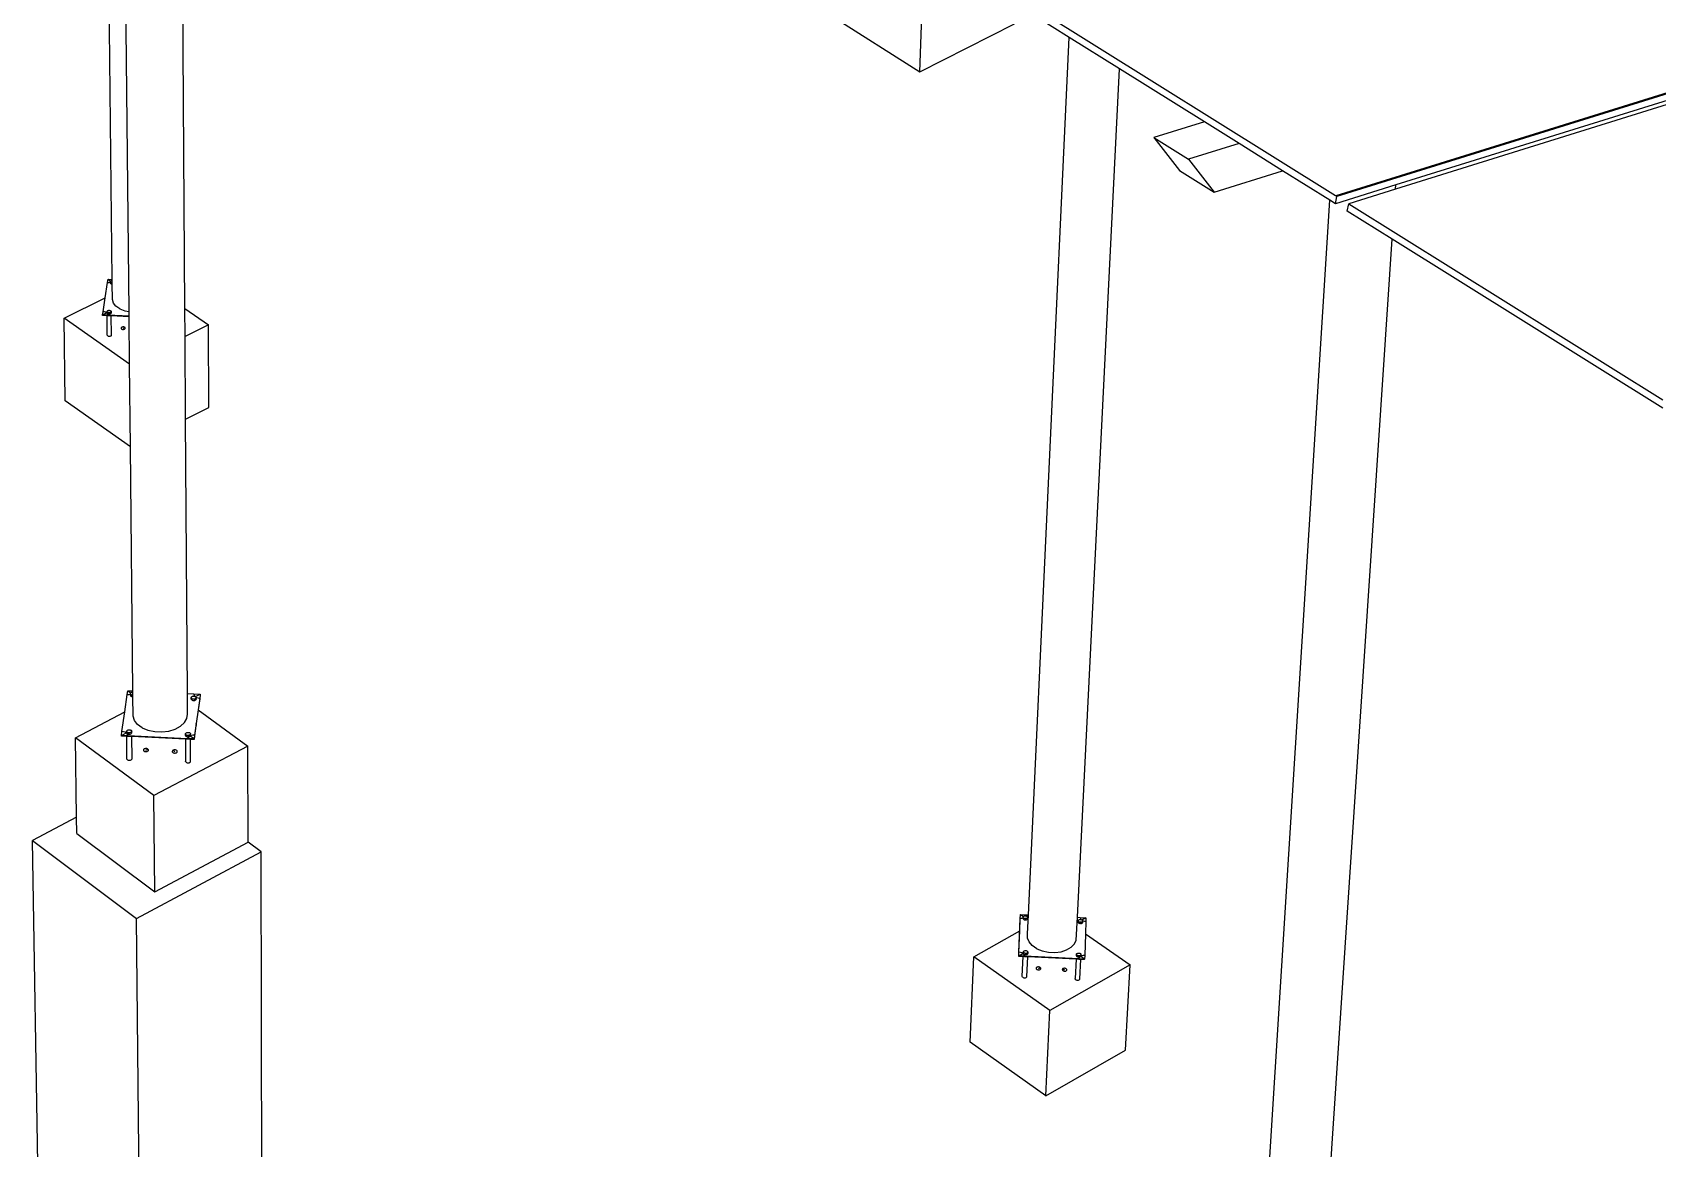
# Model space of a CAD drawing. Header units: inches. Extents: x -1925 to 2960, y -1726 to 1726.
# Drawn here: x -123 to 650, y -549 to -18 of the extents above; entities that cross this region are included whole.
import ezdxf

# ---------------------------------------------------------------- set-up
doc = ezdxf.new("R2010")
doc.units = ezdxf.units.IN
doc.header["$MEASUREMENT"] = 0

msp = doc.modelspace()

# ---------------------------------------------------------------- linework, layer by layer
for p, q in [((-77.46, -150.43), (-81.54, 262.07)), ((-50.91, -149.03), (-53.32, 223.1)), ((-85.53, -135.15), (-89.28, 210.03)), ((299, -36.36), (301.24, 23.06)), ((354.55, -6.36), (496.9, -95.16)), ((256.87, -9.62), (299, -36.36)), ((299, -36.36), (344.11, -13.5)), ((370.1, -19.94), (353.87, -9.8)), ((350.71, -437.64), (370.1, -19.94)), ((394, -34.86), (370.1, -19.94)), ((745.16, -18.15), (497.11, -95.29)), ((745.61, -18.41), (497.56, -95.57)), ((715.95, -30.78), (525.63, -90.08)), ((374, -438.79), (394, -34.86)), ((434.45, -60.11), (394, -34.86)), ((715.76, -32.8), (525.49, -92.15)), ((434.45, -60.11), (410.46, -67.47)), ((450.96, -70.43), (434.45, -60.11)), ((410.46, -67.47), (422.59, -83.22)), ((410.46, -67.47), (426.98, -77.84)), ((450.96, -70.43), (426.98, -77.84)), ((471.72, -83.39), (450.96, -70.43)), ((422.59, -83.22), (439.07, -93.59)), ((426.98, -77.84), (439.07, -93.59)), ((439.07, -93.59), (471.72, -83.39)), ((494.17, -97.4), (471.72, -83.39)), ((525.63, -90.08), (496.82, -99.06)), ((525.49, -92.15), (503.22, -99.1)), ((525.49, -92.15), (525.63, -90.08)), ((455.39, -716.87), (494.17, -97.4)), ((496.82, -99.06), (494.17, -97.4)), ((496.82, -99.06), (497.56, -95.57)), ((497.11, -95.29), (496.9, -95.16)), ((497.56, -95.57), (497.11, -95.29)), ((502.48, -102.59), (503.22, -99.1)), ((503.22, -99.1), (652.78, -192.39)), ((523.91, -115.97), (502.48, -102.59)), ((483.83, -718.37), (523.91, -115.97)), ((652.66, -196.36), (523.91, -115.97)), ((-88.84, -143.96), (-87.68, -136.55)), ((-87.68, -136.55), (-87.45, -135.06)), ((-87.68, -136.55), (-87.01, -136.53)), ((-87.45, -135.06), (-85.53, -135.15)), ((-87.45, -135.06), (-86.29, -135.87)), ((-87.01, -136.53), (-86.42, -136.42)), ((-86.42, -136.58), (-86.46, -136.67)), ((-86.46, -136.67), (-86.45, -136.83)), ((-86.4, -136.5), (-86.45, -136.65)), ((-86.45, -136.83), (-86.37, -136.97)), ((-86.43, -136.11), (-86.37, -135.96)), ((-86.42, -136.26), (-86.43, -136.11)), ((-86.42, -136.42), (-86.43, -136.11)), ((-86.34, -136.39), (-86.42, -136.26)), ((-86.42, -136.42), (-86.38, -136.41)), ((-86.42, -136.58), (-86.42, -136.42)), ((-86.42, -136.65), (-86.36, -136.51)), ((-86.4, -136.52), (-86.42, -136.58)), ((-86.42, -136.65), (-86.42, -136.58)), ((-86.41, -136.8), (-86.42, -136.65)), ((-86.33, -136.95), (-86.41, -136.8)), ((-86.31, -136.42), (-86.4, -136.52)), ((-86.32, -136.42), (-86.4, -136.5)), ((-86.38, -136.41), (-86.34, -136.39)), ((-86.37, -135.96), (-86.25, -135.83)), ((-86.37, -136.97), (-86.23, -137.1)), ((-86.36, -136.51), (-86.3, -136.44)), ((-86.34, -136.4), (-86.34, -136.39)), ((-86.31, -136.42), (-86.34, -136.4)), ((-86.2, -137.07), (-86.33, -136.95)), ((-86.3, -136.44), (-86.31, -136.42)), ((-86.2, -136.52), (-86.3, -136.44)), ((-86.25, -135.83), (-86.08, -135.72)), ((-86.23, -137.1), (-86.03, -137.21)), ((-86.02, -136.62), (-86.2, -136.52)), ((-86.2, -137.07), (-86.01, -137.17)), ((-86.08, -135.72), (-85.86, -135.63)), ((-86.03, -137.21), (-85.8, -137.28)), ((-85.79, -136.69), (-86.02, -136.62)), ((-86.01, -137.17), (-85.78, -137.24)), ((-85.86, -135.63), (-85.62, -135.59)), ((-85.8, -137.28), (-85.54, -137.31)), ((-85.54, -136.72), (-85.79, -136.69)), ((-85.78, -137.24), (-85.53, -137.27)), ((-85.62, -135.59), (-85.52, -135.59)), ((-85.51, -136.72), (-85.54, -136.72)), ((-85.54, -137.31), (-85.53, -137.27)), ((-85.54, -137.29), (-85.5, -137.29)), ((-85.52, -135.59), (-85.53, -135.15)), ((-85.53, -137.27), (-85.5, -137.08)), ((-85.5, -137.27), (-85.53, -137.27)), ((-85.51, -136.72), (-85.52, -135.59)), ((-85.5, -137.08), (-85.51, -136.72)), ((-85.5, -137.27), (-85.5, -137.08)), ((-85.42, -144.72), (-85.5, -137.27)), ((-108.36, -153.63), (-88.84, -143.96)), ((-89.87, -150.51), (-88.84, -143.96)), ((-84.91, -146.35), (-85.42, -144.72)), ((-83.69, -147.84), (-84.91, -146.35)), ((-107.81, -192.85), (-108.36, -153.63)), ((-77.22, -175.49), (-108.36, -153.63)), ((-90.1, -152.01), (-89.87, -150.51)), ((-90.1, -152.01), (-88.15, -151.04)), ((-87.55, -152.13), (-90.1, -152.01)), ((-90.1, -152.28), (-90.1, -152.01)), ((-87.95, -152.38), (-90.1, -152.28)), ((-89.22, -150.59), (-89.87, -150.51)), ((-88.63, -150.77), (-89.22, -150.59)), ((-88.14, -151.03), (-88.63, -150.77)), ((-87.78, -151.36), (-88.14, -151.03)), ((-87.93, -150.8), (-87.97, -150.89)), ((-87.93, -150.81), (-87.97, -150.91)), ((-87.97, -150.91), (-87.96, -151.06)), ((-87.96, -151.06), (-87.88, -151.21)), ((-87.85, -161.54), (-87.95, -152.38)), ((-87.55, -152.39), (-87.95, -152.38)), ((-87.94, -150.34), (-87.88, -150.19)), ((-87.93, -150.49), (-87.94, -150.34)), ((-87.93, -150.81), (-87.94, -150.34)), ((-87.85, -150.63), (-87.93, -150.49)), ((-87.93, -150.89), (-87.93, -150.81)), ((-87.92, -151.04), (-87.93, -150.89)), ((-87.91, -150.73), (-87.92, -150.78)), ((-87.92, -150.87), (-87.88, -150.74)), ((-87.91, -150.75), (-87.92, -150.79)), ((-87.85, -151.18), (-87.92, -151.04)), ((-87.83, -150.65), (-87.91, -150.73)), ((-87.82, -150.66), (-87.91, -150.75)), ((-87.88, -150.19), (-87.76, -150.06)), ((-87.88, -150.74), (-87.81, -150.67)), ((-87.88, -151.21), (-87.74, -151.34)), ((-87.82, -150.66), (-87.85, -150.63)), ((-87.71, -151.31), (-87.85, -151.18)), ((-87.81, -150.67), (-87.82, -150.66)), ((-87.72, -150.76), (-87.81, -150.67)), ((-87.58, -151.74), (-87.78, -151.36)), ((-87.76, -150.06), (-87.59, -149.95)), ((-87.74, -151.34), (-87.54, -151.45)), ((-87.53, -150.86), (-87.72, -150.76)), ((-87.71, -151.31), (-87.52, -151.41)), ((-87.59, -149.95), (-87.37, -149.86)), ((-87.55, -152.13), (-87.58, -151.74)), ((-87.55, -152.39), (-87.55, -152.13)), ((-77.44, -152.6), (-87.55, -152.13)), ((-85.93, -152.47), (-87.55, -152.39)), ((-87.54, -151.45), (-87.31, -151.52)), ((-87.3, -150.93), (-87.53, -150.86)), ((-87.52, -151.41), (-87.29, -151.48)), ((-87.37, -149.86), (-87.13, -149.82)), ((-87.31, -151.52), (-87.05, -151.55)), ((-87.05, -150.96), (-87.3, -150.93)), ((-87.29, -151.48), (-87.04, -151.51)), ((-87.13, -149.82), (-86.87, -149.81)), ((-86.79, -150.95), (-87.05, -150.96)), ((-87.05, -151.53), (-86.78, -151.52)), ((-87.05, -151.55), (-86.79, -151.54)), ((-87.04, -151.51), (-86.79, -151.5)), ((-86.87, -149.81), (-86.62, -149.84)), ((-86.55, -150.9), (-86.79, -150.95)), ((-86.79, -151.5), (-86.54, -151.45)), ((-86.79, -151.54), (-86.53, -151.49)), ((-86.78, -151.52), (-86.53, -151.47)), ((-86.62, -149.84), (-86.39, -149.91)), ((-86.33, -150.82), (-86.55, -150.9)), ((-86.54, -151.45), (-86.33, -151.37)), ((-86.53, -151.47), (-86.3, -151.39)), ((-86.53, -151.49), (-86.31, -151.41)), ((-86.39, -149.91), (-86.21, -150.01)), ((-86.16, -150.71), (-86.33, -150.82)), ((-86.16, -150.99), (-86.33, -150.98)), ((-86.15, -151.26), (-86.33, -151.37)), ((-86.31, -151.41), (-86.13, -151.29)), ((-86.3, -151.39), (-86.12, -151.27)), ((-86.21, -150.01), (-86.07, -150.14)), ((-86.04, -150.58), (-86.16, -150.71)), ((-86.15, -151.26), (-86.03, -151.13)), ((-86.13, -151.29), (-86, -151.15)), ((-86.12, -151.27), (-86, -151.13)), ((-86.07, -150.14), (-85.99, -150.28)), ((-85.98, -150.43), (-86.04, -150.58)), ((-86.03, -150.68), (-86.04, -150.67)), ((-86.04, -150.73), (-85.99, -150.83)), ((-85.99, -151), (-86.04, -151)), ((-85.95, -150.82), (-86.03, -150.68)), ((-85.99, -151), (-86.03, -151.13)), ((-86, -151.15), (-85.95, -151)), ((-86, -151.13), (-85.95, -151)), ((-85.99, -150.28), (-85.98, -150.43)), ((-85.99, -150.83), (-85.98, -150.98)), ((-85.98, -150.98), (-85.99, -151)), ((-85.99, -151), (-85.95, -151)), ((-85.98, -150.98), (-85.98, -150.43)), ((-85.94, -150.98), (-85.95, -150.82)), ((-85.95, -150.99), (-85.94, -150.98)), ((-85.95, -151), (-85.95, -150.99)), ((-77.44, -152.86), (-85.93, -152.47)), ((-85.83, -161.64), (-85.93, -152.47)), ((-81.85, -149.1), (-83.69, -147.84)), ((-81.85, -149.1), (-79.51, -150.02)), ((-79.51, -150.02), (-77.46, -150.43)), ((-77.44, -152.6), (-77.46, -150.43)), ((-77.44, -152.86), (-77.44, -152.6)), ((-77.22, -175.49), (-77.44, -152.86)), ((-50.91, -149.03), (-39.7, -156.81)), ((-50.82, -162.37), (-50.91, -149.03)), ((-87.84, -161.7), (-87.85, -161.54)), ((-87.76, -161.85), (-87.84, -161.7)), ((-87.76, -161.85), (-87.62, -161.98)), ((-87.62, -161.98), (-87.43, -162.08)), ((-87.43, -162.08), (-87.19, -162.16)), ((-87.19, -162.16), (-86.93, -162.19)), ((-86.93, -162.19), (-86.67, -162.18)), ((-86.67, -162.18), (-86.41, -162.13)), ((-86.41, -162.13), (-86.19, -162.05)), ((-86.19, -162.05), (-86.01, -161.93)), ((-86.01, -161.93), (-85.89, -161.79)), ((-85.89, -161.79), (-85.83, -161.64)), ((-81.24, -158.13), (-81.29, -158.28)), ((-81.29, -158.28), (-81.28, -158.44)), ((-81.28, -158.44), (-81.2, -158.58)), ((-81.11, -157.99), (-81.24, -158.13)), ((-81.2, -158.58), (-81.06, -158.71)), ((-80.93, -157.87), (-81.11, -157.99)), ((-81.06, -158.71), (-80.87, -158.82)), ((-80.71, -157.79), (-80.93, -157.87)), ((-80.87, -158.82), (-80.63, -158.89)), ((-80.46, -157.74), (-80.71, -157.79)), ((-80.63, -158.89), (-80.38, -158.92)), ((-80.19, -157.73), (-80.46, -157.74)), ((-80.38, -158.92), (-80.11, -158.91)), ((-80.28, -158.33), (-79.51, -157.94)), ((-79.93, -157.76), (-80.19, -157.73)), ((-80.11, -158.91), (-79.86, -158.87)), ((-79.7, -157.83), (-79.93, -157.76)), ((-79.86, -158.87), (-79.63, -158.78)), ((-79.51, -157.94), (-79.7, -157.83)), ((-79.63, -158.78), (-79.46, -158.66)), ((-79.36, -158.07), (-79.51, -157.94)), ((-79.46, -158.66), (-79.33, -158.53)), ((-79.29, -158.22), (-79.36, -158.07)), ((-79.33, -158.53), (-79.27, -158.37)), ((-79.27, -158.37), (-79.29, -158.22)), ((-39.7, -156.81), (-50.82, -162.37)), ((-50.57, -201.64), (-50.82, -162.37)), ((-39.51, -196.05), (-39.7, -156.81)), ((-76.83, -214.82), (-77.22, -175.49)), ((-76.83, -214.82), (-107.81, -192.85)), ((-50.57, -201.64), (-39.51, -196.05)), ((-49.72, -332.3), (-50.57, -201.64)), ((-75.68, -331.04), (-76.83, -214.82)), ((-78.29, -332.8), (-78.01, -330.93)), ((-78.01, -330.93), (-75.68, -331.04)), ((-78.01, -330.93), (-76.6, -331.96)), ((-77.49, -332.78), (-76.78, -332.63)), ((-76.79, -332.29), (-76.72, -332.11)), ((-76.77, -332.48), (-76.79, -332.29)), ((-76.78, -332.63), (-76.79, -332.29)), ((-76.78, -332.63), (-76.73, -332.62)), ((-76.78, -332.84), (-76.78, -332.63)), ((-76.71, -332.61), (-76.77, -332.48)), ((-76.73, -332.62), (-76.71, -332.61)), ((-76.72, -332.11), (-76.58, -331.94)), ((-76.68, -332.66), (-76.71, -332.61)), ((-76.58, -331.94), (-76.37, -331.8)), ((-76.37, -331.8), (-76.11, -331.7)), ((-76.11, -331.7), (-75.82, -331.64)), ((-75.82, -331.64), (-75.67, -331.64)), ((-75.67, -331.64), (-75.68, -331.04)), ((-75.66, -333.06), (-75.67, -331.64)), ((-49.72, -332.3), (-46.6, -332.45)), ((-49.66, -342.03), (-49.72, -332.3)), ((-46.6, -332.45), (-46.57, -332.94)), ((-46.6, -332.45), (-43.57, -332.6)), ((-45.87, -333.75), (-43.61, -332.57)), ((-43.57, -332.6), (-43.61, -332.91)), ((-43.56, -332.91), (-43.57, -332.6)), ((-79.5, -341.04), (-78.29, -332.8)), ((-78.29, -332.8), (-77.49, -332.78)), ((-76.75, -332.74), (-76.82, -332.93)), ((-76.78, -332.84), (-76.82, -332.96)), ((-76.82, -332.96), (-76.81, -333.15)), ((-76.81, -333.15), (-76.72, -333.34)), ((-76.78, -332.93), (-76.71, -332.75)), ((-76.75, -332.77), (-76.78, -332.84)), ((-76.78, -332.93), (-76.78, -332.84)), ((-76.77, -333.12), (-76.78, -332.93)), ((-76.68, -333.3), (-76.77, -333.12)), ((-76.68, -332.66), (-76.75, -332.74)), ((-76.68, -332.68), (-76.75, -332.77)), ((-76.72, -333.34), (-76.55, -333.5)), ((-76.71, -332.75), (-76.68, -332.71)), ((-76.52, -332.82), (-76.68, -332.66)), ((-76.68, -333.3), (-76.51, -333.46)), ((-76.55, -333.5), (-76.32, -333.63)), ((-76.29, -332.94), (-76.52, -332.82)), ((-76.29, -333.58), (-76.51, -333.46)), ((-76.32, -333.63), (-76.04, -333.72)), ((-76.02, -333.03), (-76.29, -332.94)), ((-76.29, -333.58), (-76.02, -333.67)), ((-76.04, -333.72), (-75.73, -333.76)), ((-75.73, -333.07), (-76.02, -333.03)), ((-76.02, -333.67), (-75.72, -333.71)), ((-75.66, -333.06), (-75.73, -333.07)), ((-75.73, -333.76), (-75.72, -333.71)), ((-75.72, -333.71), (-75.66, -333.28)), ((-75.65, -333.7), (-75.72, -333.71)), ((-75.72, -333.73), (-75.65, -333.73)), ((-75.66, -333.28), (-75.66, -333.06)), ((-75.65, -333.7), (-75.66, -333.28)), ((-75.56, -343.07), (-75.65, -333.7)), ((-47.89, -334.71), (-47.93, -334.82)), ((-47.89, -334.19), (-47.82, -334)), ((-47.88, -334.37), (-47.89, -334.19)), ((-47.89, -334.71), (-47.89, -334.19)), ((-47.89, -334.83), (-47.89, -334.71)), ((-47.87, -335.01), (-47.89, -334.83)), ((-47.79, -334.55), (-47.88, -334.37)), ((-47.86, -334.63), (-47.87, -334.68)), ((-47.87, -334.79), (-47.82, -334.64)), ((-47.78, -335.19), (-47.87, -335.01)), ((-47.79, -334.55), (-47.86, -334.63)), ((-47.82, -334), (-47.68, -333.83)), ((-47.82, -334.64), (-47.78, -334.6)), ((-47.78, -334.55), (-47.79, -334.55)), ((-47.62, -334.71), (-47.78, -334.55)), ((-47.78, -335.19), (-47.62, -335.35)), ((-47.68, -333.83), (-47.48, -333.69)), ((-47.39, -334.84), (-47.62, -334.71)), ((-47.39, -335.47), (-47.62, -335.35)), ((-47.48, -333.69), (-47.22, -333.59)), ((-47.12, -334.92), (-47.39, -334.84)), ((-47.39, -335.47), (-47.12, -335.56)), ((-47.22, -333.59), (-46.93, -333.53)), ((-46.82, -334.96), (-47.12, -334.92)), ((-47.12, -335.56), (-46.82, -335.6)), ((-46.93, -333.53), (-46.62, -333.52)), ((-46.52, -334.95), (-46.82, -334.96)), ((-46.82, -335.6), (-46.52, -335.59)), ((-46.82, -335.62), (-46.51, -335.61)), ((-46.62, -333.52), (-46.33, -333.56)), ((-46.57, -332.94), (-46.33, -333.41)), ((-46.23, -334.89), (-46.52, -334.95)), ((-46.22, -335.53), (-46.52, -335.59)), ((-46.51, -335.61), (-46.21, -335.55)), ((-46.33, -333.41), (-46.08, -333.64)), ((-46.33, -333.56), (-46.08, -333.64)), ((-43.82, -334.47), (-46.26, -352.03)), ((-45.97, -334.79), (-46.23, -334.89)), ((-46.22, -335.53), (-45.97, -335.43)), ((-46.21, -335.55), (-45.94, -335.45)), ((-46.08, -333.64), (-46.06, -333.65)), ((-46.06, -333.65), (-45.83, -333.77)), ((-45.76, -334.65), (-45.97, -334.79)), ((-45.76, -335.29), (-45.97, -335.43)), ((-45.94, -335.45), (-45.73, -335.3)), ((-45.83, -333.77), (-45.66, -333.93)), ((-45.62, -334.48), (-45.76, -334.65)), ((-45.76, -335.29), (-45.62, -335.12)), ((-45.73, -335.3), (-45.58, -335.13)), ((-45.66, -333.93), (-45.65, -333.95)), ((-45.65, -333.95), (-45.31, -334.15)), ((-45.65, -333.95), (-45.57, -334.11)), ((-45.56, -334.3), (-45.62, -334.48)), ((-45.56, -334.69), (-45.62, -334.56)), ((-45.62, -334.64), (-45.57, -334.75)), ((-45.55, -334.94), (-45.62, -335.12)), ((-45.58, -335.13), (-45.51, -334.94)), ((-45.57, -334.11), (-45.56, -334.3)), ((-45.57, -334.75), (-45.55, -334.94)), ((-45.56, -334.69), (-45.56, -334.3)), ((-45.53, -334.75), (-45.56, -334.69)), ((-45.55, -334.94), (-45.56, -334.69)), ((-45.51, -334.94), (-45.53, -334.75)), ((-44.56, -340.08), (-45.45, -346.49)), ((-45.31, -334.15), (-44.6, -334.37)), ((-44.6, -334.37), (-43.82, -334.47)), ((-43.82, -334.78), (-44.56, -340.08)), ((-44.56, -340.08), (-20.89, -357.3)), ((-43.56, -332.91), (-43.82, -334.78)), ((-43.61, -332.91), (-43.82, -334.47)), ((-43.82, -334.78), (-43.82, -334.47)), ((-43.61, -332.91), (-43.56, -332.91)), ((-103.01, -353.3), (-79.5, -341.04)), ((-80.87, -350.35), (-79.5, -341.04)), ((-74.94, -345.12), (-75.56, -343.07)), ((-73.48, -347), (-74.94, -345.12)), ((-71.27, -348.57), (-73.48, -347)), ((-55.5, -349.22), (-52.93, -347.84)), ((-52.93, -347.84), (-51.02, -346.1)), ((-51.02, -346.1), (-49.9, -344.12)), ((-49.9, -344.12), (-49.66, -342.03)), ((-45.6, -347.62), (-46.26, -352.34)), ((-45.45, -346.49), (-45.6, -347.62)), ((-45.6, -347.62), (-45.51, -347.51)), ((-45.51, -347.51), (-45.44, -347.32)), ((-45.44, -347.32), (-45.45, -346.49)), ((-65.61, -380.88), (-103.01, -353.3)), ((-102.5, -391.2), (-103.01, -353.3)), ((-81.14, -352.24), (-80.87, -350.35)), ((-81.14, -352.24), (-78.8, -351.01)), ((-78.09, -352.39), (-81.14, -352.24)), ((-81.14, -352.55), (-81.14, -352.24)), ((-78.57, -352.67), (-81.14, -352.55)), ((-80.09, -350.45), (-80.87, -350.35)), ((-79.38, -350.68), (-80.09, -350.45)), ((-78.79, -351.01), (-79.38, -350.68)), ((-78.36, -351.42), (-78.79, -351.01)), ((-78.54, -350.68), (-78.59, -350.82)), ((-78.55, -350.73), (-78.59, -350.85)), ((-78.59, -350.85), (-78.58, -351.04)), ((-78.58, -351.04), (-78.49, -351.23)), ((-78.46, -363.25), (-78.57, -352.67)), ((-78.09, -352.7), (-78.57, -352.67)), ((-78.55, -350.18), (-78.49, -350)), ((-78.54, -350.37), (-78.55, -350.18)), ((-78.55, -350.73), (-78.55, -350.18)), ((-78.54, -350.7), (-78.55, -350.73)), ((-78.55, -350.83), (-78.55, -350.73)), ((-78.55, -350.83), (-78.54, -350.8)), ((-78.54, -351.01), (-78.55, -350.83)), ((-78.45, -350.55), (-78.54, -350.37)), ((-78.44, -351.19), (-78.54, -351.01)), ((-78.49, -350), (-78.34, -349.83)), ((-78.49, -351.23), (-78.32, -351.4)), ((-78.44, -350.56), (-78.45, -350.55)), ((-78.44, -350.56), (-78.45, -350.57)), ((-78.45, -350.6), (-78.43, -350.58)), ((-78.43, -350.58), (-78.44, -350.56)), ((-78.28, -351.35), (-78.44, -351.19)), ((-78.29, -350.71), (-78.43, -350.58)), ((-78.12, -351.89), (-78.36, -351.42)), ((-78.34, -349.83), (-78.14, -349.69)), ((-78.32, -351.4), (-78.08, -351.53)), ((-78.06, -350.84), (-78.29, -350.71)), ((-78.28, -351.35), (-78.05, -351.48)), ((-78.14, -349.69), (-77.88, -349.59)), ((-78.09, -352.39), (-78.12, -351.89)), ((-78.09, -352.7), (-78.09, -352.39)), ((-49.57, -353.77), (-78.09, -352.39)), ((-76.15, -352.79), (-78.09, -352.7)), ((-78.08, -351.53), (-77.8, -351.62)), ((-77.79, -350.93), (-78.06, -350.84)), ((-78.05, -351.48), (-77.78, -351.57)), ((-77.88, -349.59), (-77.58, -349.53)), ((-77.8, -351.62), (-77.49, -351.66)), ((-77.49, -350.97), (-77.79, -350.93)), ((-77.48, -351.61), (-77.78, -351.57)), ((-77.58, -349.53), (-77.28, -349.52)), ((-77.18, -350.96), (-77.49, -350.97)), ((-77.49, -351.63), (-77.17, -351.62)), ((-77.49, -351.66), (-77.17, -351.65)), ((-77.48, -351.61), (-77.18, -351.6)), ((-77.28, -349.52), (-76.98, -349.56)), ((-76.89, -350.9), (-77.18, -350.96)), ((-77.18, -351.6), (-76.88, -351.54)), ((-77.17, -351.62), (-76.87, -351.56)), ((-77.17, -351.65), (-76.87, -351.59)), ((-76.98, -349.56), (-76.71, -349.64)), ((-76.63, -350.79), (-76.89, -350.9)), ((-76.88, -351.54), (-76.63, -351.43)), ((-76.87, -351.56), (-76.6, -351.45)), ((-76.87, -351.59), (-76.6, -351.48)), ((-76.71, -349.64), (-76.48, -349.77)), ((-76.42, -350.65), (-76.63, -350.79)), ((-76.42, -350.95), (-76.63, -350.94)), ((-76.42, -351.29), (-76.63, -351.43)), ((-76.6, -351.45), (-76.38, -351.31)), ((-76.6, -351.48), (-76.39, -351.33)), ((-76.48, -349.77), (-76.32, -349.93)), ((-76.28, -350.48), (-76.42, -350.65)), ((-76.42, -351.29), (-76.28, -351.12)), ((-76.39, -351.33), (-76.24, -351.16)), ((-76.38, -351.31), (-76.24, -351.13)), ((-76.32, -349.93), (-76.23, -350.11)), ((-76.21, -350.3), (-76.28, -350.48)), ((-76.24, -351.16), (-76.17, -350.97)), ((-76.24, -351.13), (-76.18, -350.97)), ((-76.23, -350.11), (-76.21, -350.3)), ((-76.22, -350.96), (-76.17, -350.97)), ((-76.21, -350.94), (-76.21, -350.3)), ((-76.18, -350.75), (-76.21, -350.68)), ((-76.17, -350.94), (-76.18, -350.75)), ((-76.18, -350.97), (-76.17, -350.95)), ((-76.17, -350.95), (-76.17, -350.94)), ((-50.65, -354.03), (-76.15, -352.79)), ((-76.05, -363.37), (-76.15, -352.79)), ((-71.27, -348.57), (-68.47, -349.74)), ((-68.47, -349.74), (-65.27, -350.41)), ((-65.27, -350.41), (-61.89, -350.55)), ((-61.89, -350.55), (-58.55, -350.14)), ((-58.55, -350.14), (-55.5, -349.22)), ((-50.66, -352.06), (-50.65, -352.26)), ((-50.58, -351.89), (-50.65, -352.08)), ((-50.65, -352.26), (-50.55, -352.44)), ((-49.57, -354.08), (-50.65, -354.03)), ((-50.65, -354.03), (-50.58, -364.46)), ((-50.61, -351.45), (-50.54, -351.26)), ((-50.6, -352.09), (-50.61, -351.45)), ((-50.59, -351.63), (-50.61, -351.45)), ((-50.6, -352.09), (-50.54, -351.9)), ((-50.59, -352.28), (-50.6, -352.09)), ((-50.5, -351.81), (-50.59, -351.63)), ((-50.5, -352.46), (-50.59, -352.28)), ((-50.51, -351.81), (-50.58, -351.89)), ((-50.55, -352.44), (-50.38, -352.61)), ((-50.54, -351.26), (-50.4, -351.09)), ((-50.54, -351.9), (-50.48, -351.83)), ((-50.48, -351.83), (-50.5, -351.81)), ((-50.33, -352.61), (-50.5, -352.46)), ((-50.34, -351.97), (-50.48, -351.83)), ((-50.4, -351.09), (-50.19, -350.95)), ((-50.38, -352.61), (-50.15, -352.74)), ((-50.11, -352.1), (-50.34, -351.97)), ((-50.33, -352.61), (-50.11, -352.74)), ((-50.19, -350.95), (-49.94, -350.85)), ((-50.15, -352.74), (-49.87, -352.83)), ((-49.84, -352.19), (-50.11, -352.1)), ((-49.83, -352.83), (-50.11, -352.74)), ((-49.94, -350.85), (-49.64, -350.79)), ((-49.87, -352.83), (-49.56, -352.87)), ((-49.54, -352.23), (-49.84, -352.19)), ((-49.83, -352.83), (-49.53, -352.87)), ((-49.64, -350.79), (-49.34, -350.78)), ((-49.4, -353.29), (-49.57, -353.77)), ((-49.57, -354.08), (-49.57, -353.77)), ((-46.52, -353.92), (-49.57, -353.77)), ((-48.23, -354.15), (-49.57, -354.08)), ((-49.56, -352.87), (-49.53, -352.87)), ((-49.23, -352.22), (-49.54, -352.23)), ((-49.54, -352.89), (-49.22, -352.88)), ((-49.47, -352.87), (-49.53, -352.87)), ((-49.24, -352.86), (-49.47, -352.87)), ((-49.03, -352.85), (-49.4, -353.29)), ((-49.34, -350.78), (-49.04, -350.82)), ((-49.23, -352.86), (-49.24, -352.86)), ((-48.94, -352.16), (-49.23, -352.22)), ((-48.97, -352.8), (-49.23, -352.86)), ((-49.22, -352.88), (-48.92, -352.82)), ((-49.04, -350.82), (-48.77, -350.9)), ((-48.97, -352.8), (-49.03, -352.85)), ((-48.97, -352.8), (-48.94, -352.8)), ((-48.68, -352.05), (-48.94, -352.16)), ((-48.94, -352.8), (-48.67, -352.69)), ((-48.92, -352.82), (-48.65, -352.71)), ((-48.77, -350.9), (-48.54, -351.03)), ((-48.47, -351.91), (-48.68, -352.05)), ((-48.33, -352.22), (-48.68, -352.21)), ((-48.49, -352.48), (-48.68, -352.61)), ((-48.47, -352.55), (-48.67, -352.69)), ((-48.65, -352.71), (-48.44, -352.57)), ((-48.54, -351.03), (-48.37, -351.19)), ((-48.37, -352.43), (-48.49, -352.48)), ((-48.44, -352.52), (-48.48, -352.49)), ((-48.39, -351.81), (-48.47, -351.91)), ((-48.47, -352.55), (-48.37, -352.43)), ((-48.47, -352.55), (-48.45, -352.55)), ((-48.45, -352.55), (-48.35, -352.43)), ((-48.44, -352.52), (-48.44, -352.52)), ((-48.41, -352.54), (-48.44, -352.52)), ((-48.44, -352.57), (-48.41, -352.54)), ((-48.41, -352.54), (-48.29, -352.39)), ((-46.52, -353.92), (-48.41, -352.54)), ((-48.36, -351.78), (-48.39, -351.81)), ((-48.39, -351.81), (-48.37, -351.83)), ((-48.37, -351.19), (-48.28, -351.37)), ((-48.34, -351.81), (-48.37, -351.79)), ((-48.37, -351.83), (-48.33, -351.9)), ((-48.33, -352.39), (-48.37, -352.43)), ((-48.35, -352.43), (-48.37, -352.43)), ((-48.33, -351.74), (-48.36, -351.78)), ((-48.35, -351.8), (-48.36, -351.78)), ((-48.35, -351.8), (-48.33, -351.83)), ((-47.82, -352.21), (-48.35, -352.43)), ((-48.35, -352.43), (-48.31, -352.37)), ((-48.33, -351.82), (-48.34, -351.81)), ((-48.27, -351.56), (-48.33, -351.74)), ((-48.31, -352.37), (-48.24, -352.18)), ((-48.29, -352.39), (-48.23, -352.23)), ((-48.28, -351.37), (-48.27, -351.56)), ((-48.27, -351.96), (-48.27, -351.56)), ((-48.24, -352.01), (-48.27, -351.95)), ((-48.25, -351.98), (-48.27, -351.96)), ((-48.26, -352.2), (-48.27, -351.96)), ((-48.24, -352.18), (-48.25, -351.98)), ((-48.22, -352.2), (-48.24, -352.01)), ((-48.23, -352.21), (-48.22, -352.2)), ((-48.23, -352.23), (-48.23, -352.21)), ((-48.16, -364.58), (-48.23, -354.15)), ((-46.52, -354.23), (-48.23, -354.15)), ((-47.06, -352.06), (-47.82, -352.21)), ((-46.26, -352.03), (-47.06, -352.06)), ((-46.26, -352.03), (-46.52, -353.92)), ((-46.26, -352.34), (-46.52, -354.23)), ((-46.52, -354.23), (-46.52, -353.92)), ((-46.26, -352.34), (-46.26, -352.03)), ((-78.45, -363.45), (-78.46, -363.25)), ((-78.36, -363.63), (-78.45, -363.45)), ((-76.26, -363.74), (-76.12, -363.56)), ((-76.12, -363.56), (-76.05, -363.37)), ((-70.56, -358.95), (-70.63, -359.14)), ((-70.63, -359.14), (-70.62, -359.34)), ((-70.62, -359.34), (-70.52, -359.53)), ((-70.42, -358.78), (-70.56, -358.95)), ((-70.52, -359.53), (-70.35, -359.69)), ((-70.2, -358.63), (-70.42, -358.78)), ((-70.35, -359.69), (-70.12, -359.82)), ((-69.93, -358.53), (-70.2, -358.63)), ((-70.12, -359.82), (-69.84, -359.91)), ((-69.63, -358.47), (-69.93, -358.53)), ((-69.84, -359.91), (-69.53, -359.95)), ((-69.32, -358.46), (-69.63, -358.47)), ((-69.53, -359.95), (-69.22, -359.94)), ((-69.42, -359.2), (-68.49, -358.72)), ((-69.01, -358.5), (-69.32, -358.46)), ((-69.22, -359.94), (-68.91, -359.88)), ((-68.73, -358.58), (-69.01, -358.5)), ((-68.91, -359.88), (-68.65, -359.77)), ((-68.49, -358.72), (-68.73, -358.58)), ((-68.65, -359.77), (-68.43, -359.63)), ((-68.32, -358.88), (-68.49, -358.72)), ((-68.43, -359.63), (-68.29, -359.45)), ((-68.23, -359.07), (-68.32, -358.88)), ((-68.29, -359.45), (-68.22, -359.26)), ((-68.22, -359.26), (-68.23, -359.07)), ((-20.89, -357.3), (-65.61, -380.88)), ((-56.86, -359.62), (-56.93, -359.81)), ((-56.93, -359.81), (-56.92, -360.01)), ((-56.92, -360.01), (-56.82, -360.19)), ((-56.72, -359.45), (-56.86, -359.62)), ((-56.82, -360.19), (-56.65, -360.36)), ((-56.5, -359.3), (-56.72, -359.45)), ((-56.65, -360.36), (-56.42, -360.49)), ((-56.24, -359.19), (-56.5, -359.3)), ((-56.5, -359.3), (-55.72, -359.87)), ((-56.42, -360.49), (-56.14, -360.58)), ((-55.93, -359.13), (-56.24, -359.19)), ((-56.14, -360.58), (-55.83, -360.62)), ((-55.62, -359.12), (-55.93, -359.13)), ((-55.83, -360.62), (-55.51, -360.61)), ((-55.31, -359.16), (-55.62, -359.12)), ((-55.51, -360.61), (-55.21, -360.55)), ((-55.03, -359.25), (-55.31, -359.16)), ((-55.21, -360.55), (-54.94, -360.44)), ((-54.8, -359.38), (-55.03, -359.25)), ((-54.94, -360.44), (-54.73, -360.3)), ((-54.62, -359.55), (-54.8, -359.38)), ((-54.73, -360.3), (-54.58, -360.12)), ((-54.53, -359.73), (-54.62, -359.55)), ((-54.58, -360.12), (-54.52, -359.93)), ((-54.52, -359.93), (-54.53, -359.73)), ((-20.77, -402.98), (-20.89, -357.3)), ((-78.36, -363.63), (-78.19, -363.8)), ((-78.19, -363.8), (-77.96, -363.93)), ((-77.96, -363.93), (-77.67, -364.02)), ((-77.67, -364.02), (-77.37, -364.06)), ((-77.37, -364.06), (-77.05, -364.05)), ((-77.05, -364.05), (-76.75, -363.99)), ((-76.75, -363.99), (-76.48, -363.88)), ((-76.48, -363.88), (-76.26, -363.74)), ((-50.57, -364.66), (-50.58, -364.46)), ((-50.47, -364.85), (-50.57, -364.66)), ((-50.47, -364.85), (-50.3, -365.01)), ((-50.3, -365.01), (-50.07, -365.14)), ((-50.07, -365.14), (-49.78, -365.23)), ((-49.78, -365.23), (-49.48, -365.27)), ((-49.48, -365.27), (-49.16, -365.26)), ((-49.16, -365.26), (-48.86, -365.2)), ((-48.86, -365.2), (-48.59, -365.1)), ((-48.59, -365.1), (-48.48, -365.02)), ((-48.48, -365.02), (-48.38, -364.95)), ((-48.38, -364.95), (-48.23, -364.77)), ((-48.23, -364.77), (-48.16, -364.58)), ((-65.21, -426.68), (-65.61, -380.88)), ((-102.5, -391.2), (-123.44, -402.21)), ((-102.39, -398.96), (-102.5, -391.2)), ((-123.44, -402.21), (-73.9, -439.31)), ((-117.8, -748.87), (-123.44, -402.21)), ((-102.39, -398.96), (-65.21, -426.68)), ((-73.9, -439.31), (-14.51, -407.58)), ((-65.21, -426.68), (-20.77, -402.98)), ((-14.51, -407.58), (-20.77, -402.98)), ((-13.85, -754.42), (-14.51, -407.58)), ((-70.5, -787.22), (-73.9, -439.31)), ((346.14, -455.4), (346.81, -439.45)), ((346.56, -445.32), (346.81, -439.45)), ((346.81, -439.45), (346.88, -437.72)), ((346.81, -439.45), (346.82, -439.18)), ((346.81, -439.45), (346.82, -439.18)), ((346.81, -439.45), (346.81, -439.45)), ((346.82, -439.18), (346.88, -437.72)), ((346.82, -439.18), (347.54, -439.15)), ((346.88, -437.72), (346.89, -437.45)), ((346.88, -437.72), (346.89, -437.45)), ((346.88, -437.72), (346.88, -437.72)), ((346.89, -437.45), (349.65, -437.58)), ((346.89, -437.45), (348.34, -438.45)), ((347.54, -439.15), (348.21, -439.01)), ((348.2, -439.12), (348.16, -439.3)), ((348.2, -439.15), (348.16, -439.32)), ((348.16, -439.32), (348.18, -439.5)), ((348.18, -439.5), (348.29, -439.67)), ((348.19, -439.3), (348.24, -439.13)), ((348.19, -439.3), (348.2, -439.15)), ((348.22, -439.47), (348.19, -439.3)), ((348.3, -438.99), (348.2, -439.12)), ((348.31, -439), (348.2, -439.14)), ((348.2, -439.14), (348.21, -439.01)), ((348.2, -439.14), (348.2, -439.15)), ((348.21, -439.01), (348.22, -438.73)), ((348.21, -439.01), (348.29, -438.98)), ((348.21, -439.01), (348.21, -439.01)), ((348.22, -438.73), (348.26, -438.56)), ((348.25, -438.9), (348.22, -438.73)), ((348.32, -439.64), (348.22, -439.47)), ((348.24, -439.13), (348.32, -439.02)), ((348.29, -438.98), (348.25, -438.9)), ((348.26, -438.56), (348.37, -438.41)), ((348.31, -439), (348.29, -438.98)), ((348.29, -439.67), (348.45, -439.82)), ((348.32, -439.02), (348.31, -439)), ((348.35, -439.07), (348.32, -439.02)), ((348.48, -439.78), (348.32, -439.64)), ((348.51, -439.22), (348.35, -439.07)), ((348.37, -438.41), (348.55, -438.28)), ((348.45, -439.82), (348.68, -439.94)), ((348.48, -439.78), (348.7, -439.9)), ((348.72, -439.33), (348.51, -439.22)), ((348.55, -438.28), (348.77, -438.18)), ((348.68, -439.94), (348.94, -440.03)), ((348.7, -439.9), (348.95, -439.98)), ((348.98, -439.41), (348.72, -439.33)), ((348.77, -438.18), (349.03, -438.13)), ((348.94, -440.03), (349.22, -440.06)), ((348.95, -439.98), (349.22, -440.02)), ((349.25, -439.45), (348.98, -439.41)), ((349.03, -438.13), (349.3, -438.12)), ((349.49, -440.01), (349.22, -440.02)), ((349.22, -440.06), (349.22, -440.02)), ((349.22, -440.04), (349.5, -440.03)), ((349.52, -439.44), (349.25, -439.45)), ((349.3, -438.12), (349.45, -438.14)), ((349.45, -438.14), (349.53, -438.03)), ((349.45, -438.14), (349.57, -438.16)), ((349.49, -440.01), (349.75, -439.95)), ((349.5, -440.03), (349.77, -439.97)), ((349.78, -439.38), (349.52, -439.44)), ((349.53, -438.03), (349.65, -437.58)), ((349.57, -438.16), (349.83, -438.24)), ((349.65, -437.58), (350.71, -437.64)), ((349.97, -439.86), (349.75, -439.95)), ((349.77, -439.97), (350, -439.88)), ((350, -439.29), (349.78, -439.38)), ((349.78, -439.4), (350, -439.41)), ((349.83, -438.24), (350.04, -438.35)), ((349.97, -439.86), (350.15, -439.73)), ((350.17, -439.16), (350, -439.29)), ((350, -439.88), (350.18, -439.74)), ((350.04, -438.35), (350.2, -438.5)), ((350.26, -439.57), (350.15, -439.73)), ((350.16, -439.42), (350.3, -439.43)), ((350.21, -439.12), (350.17, -439.16)), ((350.18, -439.74), (350.3, -439.58)), ((350.2, -438.5), (350.3, -438.66)), ((350.22, -439.1), (350.21, -439.12)), ((350.21, -439.12), (350.27, -439.23)), ((350.29, -439.01), (350.22, -439.1)), ((350.31, -439.25), (350.22, -439.1)), ((350.31, -439.23), (350.23, -439.09)), ((350.3, -439.43), (350.26, -439.57)), ((350.27, -439.23), (350.3, -439.4)), ((350.28, -446.75), (350.71, -437.64)), ((350.33, -438.84), (350.29, -439.01)), ((350.3, -438.66), (350.33, -438.84)), ((350.3, -439.4), (350.31, -439.25)), ((350.3, -439.4), (350.3, -439.43)), ((350.3, -439.43), (350.33, -439.43)), ((350.3, -439.58), (350.33, -439.43)), ((350.31, -439.25), (350.33, -438.84)), ((350.34, -439.41), (350.31, -439.23)), ((350.34, -439.42), (350.31, -439.25)), ((350.31, -439.25), (350.31, -439.25)), ((350.33, -439.43), (350.34, -439.42)), ((350.33, -439.43), (350.34, -439.43)), ((350.34, -439.42), (350.34, -439.41)), ((350.34, -439.43), (350.34, -439.42)), ((373.46, -449.64), (374, -438.79)), ((374, -438.79), (375.35, -438.85)), ((374.42, -440.87), (374.38, -441.05)), ((374.41, -441.05), (374.42, -440.87)), ((374.41, -441.05), (374.46, -440.88)), ((374.42, -440.87), (374.44, -440.48)), ((374.52, -440.73), (374.42, -440.87)), ((374.42, -440.87), (374.42, -440.87)), ((374.44, -440.48), (374.48, -440.31)), ((374.47, -440.65), (374.44, -440.48)), ((374.46, -440.88), (374.54, -440.76)), ((374.52, -440.73), (374.47, -440.65)), ((374.48, -440.31), (374.59, -440.16)), ((374.54, -440.76), (374.52, -440.73)), ((374.57, -440.82), (374.54, -440.76)), ((374.73, -440.97), (374.57, -440.82)), ((374.59, -440.16), (374.77, -440.03)), ((374.77, -440.03), (374.99, -439.93)), ((374.99, -439.93), (375.25, -439.88)), ((375.25, -439.88), (375.52, -439.87)), ((375.35, -438.85), (375.43, -439.31)), ((375.35, -438.85), (378.1, -438.99)), ((375.43, -439.31), (375.69, -439.74)), ((375.52, -439.87), (375.79, -439.91)), ((375.69, -439.74), (375.92, -439.94)), ((375.79, -439.91), (375.92, -439.94)), ((375.92, -439.94), (376.05, -439.98)), ((376.05, -439.98), (376.26, -440.1)), ((376.15, -440.04), (378.06, -438.96)), ((376.4, -440.91), (376.23, -441.04)), ((376.26, -440.1), (376.42, -440.25)), ((376.51, -440.76), (376.4, -440.91)), ((376.42, -440.25), (376.46, -440.31)), ((376.46, -440.31), (376.67, -440.42)), ((376.46, -440.31), (376.52, -440.41)), ((376.53, -440.98), (376.5, -440.93)), ((376.55, -440.59), (376.51, -440.76)), ((376.52, -440.41), (376.55, -440.59)), ((376.53, -440.99), (376.55, -440.59)), ((376.67, -440.42), (377.33, -440.63)), ((377.33, -440.63), (378.04, -440.72)), ((378.04, -440.72), (377.84, -446.65)), ((378.1, -438.99), (378.04, -440.72)), ((324.68, -457.69), (346.56, -445.32)), ((346.13, -455.68), (346.56, -445.32)), ((350.24, -448.67), (350.28, -446.75)), ((350.99, -450.57), (350.24, -448.67)), ((374.44, -441.22), (374.41, -441.05)), ((374.54, -441.39), (374.44, -441.22)), ((374.71, -441.53), (374.54, -441.39)), ((374.71, -441.53), (374.92, -441.65)), ((374.95, -441.08), (374.73, -440.97)), ((374.92, -441.65), (375.17, -441.73)), ((375.2, -441.16), (374.95, -441.08)), ((375.45, -441.77), (375.17, -441.73)), ((375.47, -441.2), (375.2, -441.16)), ((375.72, -441.76), (375.45, -441.77)), ((375.45, -441.79), (375.73, -441.78)), ((375.75, -441.19), (375.47, -441.2)), ((375.98, -441.7), (375.72, -441.76)), ((375.73, -441.78), (376, -441.72)), ((376.01, -441.13), (375.75, -441.19)), ((375.98, -441.7), (376.2, -441.61)), ((376, -441.72), (376.23, -441.63)), ((376.23, -441.04), (376.01, -441.13)), ((376.37, -441.48), (376.2, -441.61)), ((376.23, -441.63), (376.4, -441.49)), ((376.37, -441.48), (376.48, -441.32)), ((376.4, -441.49), (376.52, -441.33)), ((376.53, -441.15), (376.48, -441.32)), ((376.5, -441), (376.53, -441.15)), ((376.52, -441.33), (376.56, -441.16)), ((376.53, -440.99), (376.53, -440.98)), ((376.56, -441.16), (376.53, -440.99)), ((376.53, -441.15), (376.53, -440.99)), ((377.84, -446.65), (377.48, -456.96)), ((377.84, -446.65), (399.06, -461.38)), ((346.06, -457.42), (346.13, -455.68)), ((346.07, -457.15), (346.13, -455.68)), ((346.07, -457.15), (348.07, -456.02)), ((346.13, -455.68), (346.14, -455.4)), ((346.13, -455.68), (346.14, -455.4)), ((346.13, -455.68), (346.13, -455.68)), ((346.86, -455.5), (346.14, -455.4)), ((347.52, -455.7), (346.86, -455.5)), ((348.08, -456.01), (347.52, -455.7)), ((348.5, -456.39), (348.08, -456.01)), ((348.29, -455.66), (348.24, -455.84)), ((348.28, -455.69), (348.24, -455.86)), ((348.24, -455.86), (348.27, -456.04)), ((348.27, -456.04), (348.37, -456.22)), ((348.29, -455.68), (348.28, -455.69)), ((348.28, -455.84), (348.28, -455.69)), ((348.31, -456.02), (348.28, -455.84)), ((348.29, -455.68), (348.3, -455.27)), ((348.29, -455.66), (348.29, -455.66)), ((348.3, -455.27), (348.35, -455.1)), ((348.33, -455.45), (348.3, -455.27)), ((348.41, -456.18), (348.31, -456.02)), ((348.32, -455.67), (348.4, -455.56)), ((348.39, -455.54), (348.33, -455.45)), ((348.38, -455.53), (348.33, -455.61)), ((348.39, -455.54), (348.33, -455.63)), ((348.35, -455.1), (348.46, -454.94)), ((348.37, -456.22), (348.54, -456.37)), ((348.4, -455.56), (348.39, -455.54)), ((348.43, -455.61), (348.4, -455.56)), ((348.57, -456.33), (348.41, -456.18)), ((348.6, -455.76), (348.43, -455.61)), ((348.46, -454.94), (348.63, -454.81)), ((348.76, -456.83), (348.5, -456.39)), ((348.54, -456.37), (348.76, -456.49)), ((348.57, -456.33), (348.78, -456.45)), ((348.81, -455.88), (348.6, -455.76)), ((348.63, -454.81), (348.86, -454.72)), ((349.06, -455.96), (348.81, -455.88)), ((348.86, -454.72), (349.12, -454.66)), ((349.34, -455.99), (349.06, -455.96)), ((349.12, -454.66), (349.39, -454.66)), ((349.61, -455.98), (349.34, -455.99)), ((349.39, -454.66), (349.66, -454.69)), ((349.87, -455.93), (349.61, -455.98)), ((349.66, -454.69), (349.92, -454.77)), ((349.84, -456.5), (350.07, -456.4)), ((349.86, -456.52), (350.09, -456.42)), ((350.09, -455.83), (349.87, -455.93)), ((349.92, -454.77), (350.13, -454.89)), ((350.24, -456.27), (350.07, -456.4)), ((350.27, -455.7), (350.09, -455.83)), ((350.26, -455.96), (350.09, -455.95)), ((350.09, -456.42), (350.27, -456.29)), ((350.09, -456.45), (350.27, -456.31)), ((350.13, -454.89), (350.29, -455.04)), ((350.24, -456.27), (350.35, -456.12)), ((350.38, -455.55), (350.27, -455.7)), ((350.27, -456.29), (350.39, -456.13)), ((350.27, -456.31), (350.39, -456.15)), ((350.29, -455.04), (350.39, -455.2)), ((350.39, -455.97), (350.35, -456.12)), ((350.39, -455.97), (350.36, -455.97)), ((350.4, -455.77), (350.37, -455.71)), ((350.37, -455.78), (350.4, -455.95)), ((350.42, -455.38), (350.38, -455.55)), ((350.39, -455.2), (350.42, -455.38)), ((350.4, -455.95), (350.39, -455.97)), ((350.39, -456.15), (350.43, -455.97)), ((350.39, -455.97), (350.43, -455.97)), ((350.39, -456.13), (350.43, -455.97)), ((350.4, -455.95), (350.42, -455.38)), ((350.43, -455.95), (350.4, -455.77)), ((350.43, -455.96), (350.43, -455.95)), ((350.43, -455.97), (350.43, -455.96)), ((352.49, -452.3), (350.99, -450.57)), ((354.62, -453.76), (352.49, -452.3)), ((354.62, -453.76), (357.25, -454.83)), ((357.25, -454.83), (360.2, -455.46)), ((360.2, -455.46), (363.26, -455.59)), ((363.26, -455.59), (366.23, -455.21)), ((366.23, -455.21), (368.9, -454.35)), ((368.9, -454.35), (371.08, -453.08)), ((371.08, -453.08), (372.64, -451.47)), ((372.64, -451.47), (373.46, -449.64)), ((373.6, -456.44), (373.64, -456.27)), ((373.64, -456.27), (373.75, -456.11)), ((373.75, -456.11), (373.93, -455.98)), ((373.93, -455.98), (374.15, -455.88)), ((374.15, -455.88), (374.41, -455.83)), ((374.41, -455.83), (374.68, -455.82)), ((374.68, -455.82), (374.96, -455.86)), ((374.96, -455.86), (375.21, -455.94)), ((375.21, -455.94), (375.43, -456.05)), ((375.43, -456.05), (375.59, -456.2)), ((375.59, -456.2), (375.69, -456.37)), ((375.69, -456.37), (375.72, -456.54)), ((322.93, -498.31), (324.68, -457.69)), ((360.96, -483.16), (324.68, -457.69)), ((346.06, -457.42), (346.07, -457.15)), ((348.16, -457.53), (346.06, -457.42)), ((348.84, -457.28), (346.07, -457.15)), ((347.73, -466.88), (348.16, -457.53)), ((348.82, -457.56), (348.16, -457.53)), ((348.76, -456.49), (349.03, -456.57)), ((348.84, -457.28), (348.76, -456.83)), ((348.78, -456.45), (349.04, -456.53)), ((348.82, -457.56), (348.84, -457.28)), ((350.36, -457.64), (348.82, -457.56)), ((374.66, -458.57), (348.84, -457.28)), ((349.03, -456.57), (349.31, -456.61)), ((349.04, -456.53), (349.31, -456.56)), ((349.31, -456.56), (349.59, -456.55)), ((349.31, -456.59), (349.59, -456.58)), ((349.31, -456.61), (349.59, -456.6)), ((349.59, -456.55), (349.84, -456.5)), ((349.59, -456.58), (349.86, -456.52)), ((349.59, -456.6), (349.86, -456.54)), ((349.86, -456.54), (350.09, -456.45)), ((349.92, -466.99), (350.36, -457.64)), ((373.43, -458.78), (350.36, -457.64)), ((354.45, -462.91), (354.41, -463.09)), ((354.41, -463.09), (354.44, -463.27)), ((354.44, -463.27), (354.54, -463.44)), ((354.57, -462.75), (354.45, -462.91)), ((354.54, -463.44), (354.71, -463.6)), ((354.75, -462.62), (354.57, -462.75)), ((354.71, -463.6), (354.93, -463.72)), ((354.98, -462.52), (354.75, -462.62)), ((354.93, -463.72), (355.19, -463.8)), ((355.24, -462.46), (354.98, -462.52)), ((355.19, -463.8), (355.47, -463.84)), ((355.53, -462.45), (355.24, -462.46)), ((355.47, -463.84), (355.76, -463.83)), ((355.5, -463.15), (356.29, -462.69)), ((355.81, -462.49), (355.53, -462.45)), ((355.76, -463.83), (356.02, -463.77)), ((356.07, -462.57), (355.81, -462.49)), ((356.02, -463.77), (356.25, -463.67)), ((356.29, -462.69), (356.07, -462.57)), ((356.25, -463.67), (356.43, -463.54)), ((356.46, -462.85), (356.29, -462.69)), ((356.43, -463.54), (356.55, -463.38)), ((356.56, -463.02), (356.46, -462.85)), ((356.55, -463.38), (356.59, -463.2)), ((356.59, -463.2), (356.56, -463.02)), ((399.06, -461.38), (360.96, -483.16)), ((366.86, -463.53), (366.82, -463.71)), ((366.82, -463.71), (366.85, -463.89)), ((366.85, -463.89), (366.95, -464.06)), ((366.97, -463.37), (366.86, -463.53)), ((366.95, -464.06), (367.12, -464.21)), ((367.15, -463.23), (366.97, -463.37)), ((367.38, -463.14), (367.15, -463.23)), ((367.15, -463.23), (367.91, -463.76)), ((367.65, -463.08), (367.38, -463.14)), ((367.93, -463.07), (367.65, -463.08)), ((368.22, -463.11), (367.93, -463.07)), ((368.48, -463.19), (368.22, -463.11)), ((368.7, -463.31), (368.48, -463.19)), ((368.67, -464.29), (368.84, -464.16)), ((368.87, -463.46), (368.7, -463.31)), ((368.84, -464.16), (368.96, -463.99)), ((368.97, -463.64), (368.87, -463.46)), ((368.96, -463.99), (369, -463.82)), ((369, -463.82), (368.97, -463.64)), ((373.43, -458.78), (372.97, -468.01)), ((374.64, -458.84), (373.43, -458.78)), ((373.52, -456.98), (373.55, -457.16)), ((373.58, -456.83), (373.53, -457)), ((373.55, -457.16), (373.65, -457.34)), ((373.57, -457.01), (373.6, -456.44)), ((373.57, -457.01), (373.61, -456.83)), ((373.6, -457.18), (373.57, -457.01)), ((373.68, -456.69), (373.58, -456.83)), ((373.63, -456.61), (373.6, -456.44)), ((373.7, -457.35), (373.6, -457.18)), ((373.61, -456.83), (373.7, -456.72)), ((373.7, -456.72), (373.63, -456.61)), ((373.65, -457.34), (373.82, -457.49)), ((373.73, -456.78), (373.7, -456.72)), ((373.87, -457.49), (373.7, -457.35)), ((373.89, -456.92), (373.73, -456.78)), ((373.82, -457.49), (374.04, -457.61)), ((373.87, -457.49), (374.08, -457.61)), ((374.11, -457.04), (373.89, -456.92)), ((374.04, -457.61), (374.31, -457.69)), ((374.34, -457.69), (374.08, -457.61)), ((374.36, -457.12), (374.11, -457.04)), ((374.31, -457.69), (374.59, -457.73)), ((374.34, -457.69), (374.61, -457.73)), ((374.64, -457.16), (374.36, -457.12)), ((374.59, -457.73), (374.61, -457.73)), ((374.87, -457.72), (374.61, -457.73)), ((374.61, -457.75), (374.89, -457.74)), ((374.91, -457.15), (374.64, -457.16)), ((374.64, -458.84), (374.66, -458.57)), ((375.62, -458.89), (374.64, -458.84)), ((374.77, -458.12), (374.66, -458.57)), ((377.42, -458.7), (374.66, -458.57)), ((375.06, -457.71), (374.77, -458.12)), ((375.11, -457.67), (374.87, -457.72)), ((374.89, -457.74), (375.16, -457.69)), ((375.17, -457.09), (374.91, -457.15)), ((375.11, -457.67), (375.06, -457.71)), ((375.11, -457.67), (375.14, -457.66)), ((375.37, -457.48), (375.14, -457.65)), ((375.14, -457.66), (375.37, -457.57)), ((375.16, -457.69), (375.39, -457.59)), ((375.16, -468.12), (375.62, -458.89)), ((375.39, -457), (375.17, -457.09)), ((375.39, -457.12), (375.17, -457.11)), ((375.5, -457.46), (375.37, -457.57)), ((375.37, -457.57), (375.37, -457.57)), ((375.39, -457), (375.48, -456.93)), ((375.39, -457.59), (375.57, -457.45)), ((375.57, -456.87), (375.48, -456.93)), ((375.54, -457.44), (375.5, -457.46)), ((375.54, -457.44), (375.55, -457.43)), ((375.55, -457.43), (375.63, -457.32)), ((375.57, -457.41), (375.56, -457.41)), ((375.68, -456.71), (375.57, -456.87)), ((375.59, -457.43), (375.57, -457.41)), ((375.57, -457.45), (375.59, -457.43)), ((375.59, -457.43), (375.69, -457.29)), ((377.42, -458.7), (375.59, -457.43)), ((375.62, -457.33), (375.65, -457.28)), ((375.63, -457.32), (375.62, -457.33)), ((377.41, -458.98), (375.62, -458.89)), ((376.09, -457.12), (375.63, -457.32)), ((375.63, -457.32), (375.67, -457.27)), ((375.69, -457.13), (375.65, -457.28)), ((375.69, -457.13), (375.66, -457.13)), ((375.7, -456.93), (375.67, -456.88)), ((375.68, -456.91), (375.67, -456.89)), ((375.67, -456.96), (375.69, -457.11)), ((375.67, -457.27), (375.71, -457.09)), ((375.72, -456.54), (375.68, -456.71)), ((375.7, -457.01), (375.68, -456.91)), ((375.69, -457.11), (375.7, -457.01)), ((375.69, -457.11), (375.69, -457.13)), ((375.69, -457.29), (375.72, -457.14)), ((375.7, -457.01), (375.72, -456.54)), ((375.73, -457.11), (375.7, -456.93)), ((375.71, -457.09), (375.7, -457.01)), ((375.72, -457.14), (375.73, -457.12)), ((375.73, -457.12), (375.73, -457.11)), ((376.77, -456.98), (376.09, -457.12)), ((377.48, -456.96), (376.77, -456.98)), ((377.41, -458.98), (377.42, -458.7)), ((377.48, -456.96), (377.42, -458.7)), ((396.91, -502.02), (399.06, -461.38)), ((347.76, -467.07), (347.73, -466.88)), ((347.86, -467.24), (347.76, -467.07)), ((347.86, -467.24), (348.03, -467.39)), ((348.03, -467.39), (348.25, -467.51)), ((348.25, -467.51), (348.51, -467.59)), ((348.51, -467.59), (348.8, -467.63)), ((348.8, -467.63), (349.08, -467.62)), ((349.08, -467.62), (349.35, -467.57)), ((349.35, -467.57), (349.58, -467.47)), ((349.58, -467.47), (349.76, -467.33)), ((349.76, -467.33), (349.88, -467.17)), ((349.88, -467.17), (349.92, -466.99)), ((367.12, -464.21), (367.34, -464.33)), ((367.34, -464.33), (367.6, -464.42)), ((367.6, -464.42), (367.88, -464.45)), ((367.88, -464.45), (368.17, -464.45)), ((368.17, -464.45), (368.43, -464.39)), ((368.43, -464.39), (368.67, -464.29)), ((373, -468.19), (372.97, -468.01)), ((373.1, -468.36), (373, -468.19)), ((373.1, -468.36), (373.27, -468.51)), ((373.27, -468.51), (373.5, -468.63)), ((373.5, -468.63), (373.76, -468.72)), ((373.76, -468.72), (374.04, -468.75)), ((374.04, -468.75), (374.33, -468.74)), ((374.33, -468.74), (374.59, -468.69)), ((374.59, -468.69), (374.82, -468.59)), ((374.82, -468.59), (374.91, -468.52)), ((374.82, -468.59), (374.82, -468.59)), ((374.91, -468.52), (375, -468.45)), ((375, -468.45), (375.12, -468.29)), ((375.12, -468.29), (375.16, -468.12)), ((359, -523.89), (360.96, -483.16)), ((359, -523.89), (322.93, -498.31)), ((359, -523.89), (396.91, -502.02))]:
    msp.add_line(p, q)

doc.saveas('drawing.dxf')
